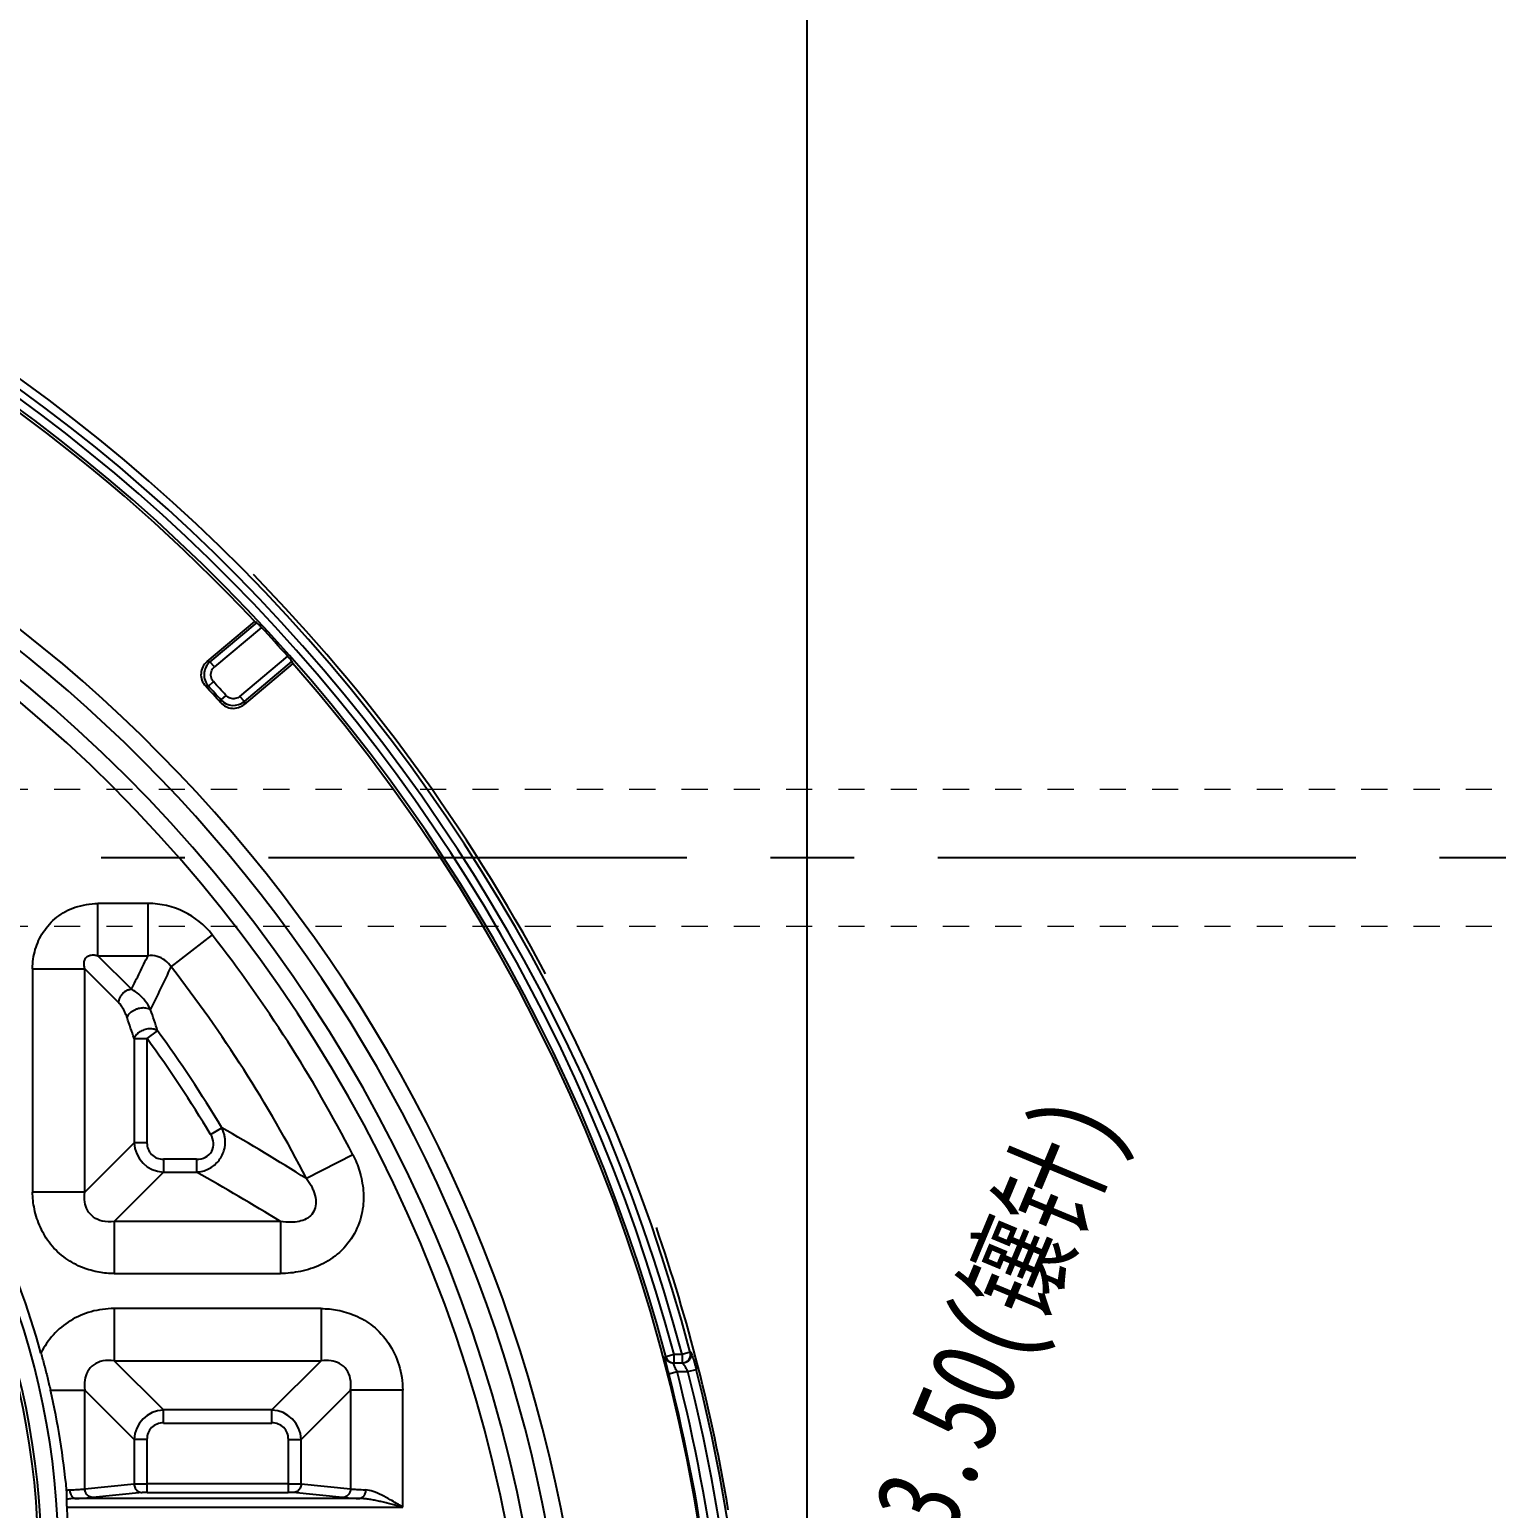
# Model space of a CAD drawing. Header units: millimetres. Extents: x 3267 to 5677, y -4731 to 2600.
# Drawn here: x 4552.9 to 4638.4, y -183 to -96.8 of the extents above; entities that cross this region are included whole.
import ezdxf

# ---------------------------------------------------------------- set-up
doc = ezdxf.new("R2010")
doc.units = ezdxf.units.MM
doc.header["$LTSCALE"] = 16.335
doc.header["$PDMODE"] = 3
doc.header["$PDSIZE"] = 0.3125
doc.linetypes.add('CENTER', pattern=[0.6, 0.375, -0.075, 0.075, -0.075])
doc.linetypes.add('HIDDEN', pattern=[0.2, 0.1, -0.1])
doc.layers.get('0').update_dxf_attribs({"linetype": 'CONTINUOUS'})
doc.layers.get('Defpoints').update_dxf_attribs({"linetype": 'CONTINUOUS'})
doc.layers.add('21', color=7, linetype='CONTINUOUS')
doc.layers.add('cool', color=153, linetype='HIDDEN', lineweight=9)
doc.styles.get("Standard").update_dxf_attribs({"font": 'txt', "width": 0.8})
doc.dimstyles.get("Standard").update_dxf_attribs({"dimtxt": 0.15625, "dimasz": 0.1875, "dimexe": 0.125, "dimexo": 0.0625, "dimtad": 0, "dimtih": 1, "dimtoh": 1, "dimdsep": 46, "dimtxsty": 'Standard', "dimcen": 0.09, "dimadec": 0, "dimazin": 0, "dimtp": 0.01, "dimtm": 0.01, "dimtfac": 1, "dimtofl": 0, "dimtmove": 0, "dimatfit": 3, "dimfxl": 0, "dimtolj": 1, "dimarcsym": 0})

# ---------------------------------------------------------------- blocks, each defined once
blk = doc.blocks.new('*D192')
at = {"color": 4, "lineweight": -2}
blk.add_line((4602.788, -189.203), (4600.863, -193.817), dxfattribs=at)
at = {"color": 4}
blk.add_solid([(4600.094, -193.496), (4601.632, -194.138), (4598.937, -198.432)], dxfattribs=at)
at = {"layer": 'Defpoints', "color": 0}
for p in [(4598.937, -198.432), (4597.589, -201.662)]:
    blk.add_point(p, dxfattribs=at)
at = {"color": 6, "insert": (4608.959, -174.417), "char_height": 5, "attachment_point": 5, "rotation": 67.34975}
blk.add_mtext('\\A1;∅3.50(镶针)', dxfattribs=at)
blk = doc.blocks.new('*D210')
at = {"color": 4, "lineweight": -2}
for p, q in [((4598.716, -49.248), (4598.716, -39.248)), ((4598.263, -59.248), (4598.716, -49.248)), ((4598.263, -198.122), (4598.263, -59.248))]:
    blk.add_line(p, q, dxfattribs=at)
at = {"layer": 'Defpoints', "color": 0}
for p in [(4598.716, -39.248), (4598.263, -198.122), (4492.764, -205.077)]:
    blk.add_point(p, dxfattribs=at)
at = {"color": 6, "insert": (4598.716, -30.581), "char_height": 5, "attachment_point": 5, "rotation": 90}
blk.add_mtext('\\A1;105.50', dxfattribs=at)
blk = doc.blocks.new('*D211')
at = {"color": 4, "lineweight": -2}
blk.add_line((4621.264, -84.428), (4621.264, -39.248), dxfattribs=at)
at = {"layer": 'Defpoints', "color": 0}
for p in [(4621.264, -39.248), (4621.264, -84.428), (4492.764, -205.077)]:
    blk.add_point(p, dxfattribs=at)
at = {"color": 6, "insert": (4621.264, -30.248), "char_height": 5, "attachment_point": 5, "rotation": 90}
blk.add_mtext('\\A1;128.50', dxfattribs=at)
blk = doc.blocks.new('*D199')
at = {"color": 4, "lineweight": -2}
blk.add_line((4624.779, -87.077), (4659.37, -87.077), dxfattribs=at)
at = {"layer": 'Defpoints', "color": 0}
for p in [(4624.779, -87.077), (4659.37, -87.077), (4492.764, -205.077)]:
    blk.add_point(p, dxfattribs=at)
at = {"color": 6, "insert": (4667.37, -87.077), "char_height": 5, "attachment_point": 5}
blk.add_mtext('\\A1;118.00', dxfattribs=at)
blk = doc.blocks.new('*D212')
at = {"color": 4, "lineweight": -2}
blk.add_line((4647.363, -145.076), (4659.37, -145.076), dxfattribs=at)
at = {"layer": 'Defpoints', "color": 0}
for p in [(4647.363, -145.076), (4659.37, -145.076), (4492.764, -205.077)]:
    blk.add_point(p, dxfattribs=at)
at = {"color": 6, "insert": (4666.37, -145.076), "char_height": 5, "attachment_point": 5}
blk.add_mtext('\\A1;60.00', dxfattribs=at)

msp = doc.modelspace()

# ---------------------------------------------------------------- linework, layer by layer
at = {"color": 6, "linetype": 'Continuous'}
for p, q in [((4563.273, -133.648), (4566.058, -131.311)), ((4566.166, -131.376), (4563.445, -133.659)), ((4566.448, -131.653), (4563.699, -133.96)), ((4563.273, -133.648), (4563.445, -133.659)), ((4565.193, -135.674), (4567.977, -133.338)), ((4565.447, -135.976), (4568.224, -133.645)), ((4563.699, -133.96), (4563.445, -133.659)), ((4568.276, -133.757), (4565.435, -136.141)), ((4563.354, -135.08), (4563.183, -135.07)), ((4563.354, -135.08), (4563.644, -134.813)), ((4564.069, -136.044), (4564.081, -135.88)), ((4564.374, -135.616), (4564.081, -135.88)), ((4565.447, -135.976), (4565.193, -135.674)), ((4565.447, -135.976), (4565.435, -136.141)), ((4556.906, -150.794), (4556.906, -147.753)), ((4559.835, -147.753), (4556.906, -147.753)), ((4559.835, -150.794), (4559.835, -147.753)), ((4561.184, -151.453), (4563.584, -149.585)), ((4556.906, -150.794), (4559.835, -150.794)), ((4556.906, -150.794), (4558.868, -152.756)), ((4553.105, -151.554), (4553.105, -164.576)), ((4553.105, -151.554), (4556.146, -151.554)), ((4556.146, -164.576), (4556.146, -151.554)), ((4558.108, -153.516), (4556.146, -151.554)), ((4559.779, -155.626), (4560.394, -155.179)), ((4559.019, -155.626), (4559.019, -161.703)), ((4559.019, -155.626), (4559.779, -155.626)), ((4559.779, -161.703), (4559.779, -155.626)), ((4563.479, -161.214), (4564.131, -160.823)), ((4556.146, -164.576), (4559.019, -161.703)), ((4559.769, -161.703), (4559.019, -161.703)), ((4560.729, -162.654), (4560.729, -163.414)), ((4562.665, -162.654), (4560.729, -162.654)), ((4562.665, -162.668), (4562.665, -163.414)), ((4571.775, -162.399), (4569.072, -163.792)), ((4560.729, -163.414), (4557.856, -166.287)), ((4560.729, -163.414), (4562.665, -163.414)), ((4556.146, -164.576), (4553.105, -164.576)), ((4557.856, -166.287), (4557.856, -169.328)), ((4567.552, -166.287), (4557.856, -166.287)), ((4567.552, -166.287), (4567.552, -169.328)), ((4557.856, -169.328), (4567.552, -169.328)), ((4557.856, -171.37), (4557.856, -174.411)), ((4569.928, -171.37), (4557.856, -171.37)), ((4569.928, -171.37), (4569.928, -174.411)), ((4590.498, -174.047), (4590.016, -174.175)), ((4590.963, -174.047), (4590.498, -174.047)), ((4590.498, -174.547), (4590.498, -174.047)), ((4591.445, -173.919), (4590.963, -174.047)), ((4590.963, -174.047), (4590.963, -174.547)), ((4557.856, -174.411), (4569.928, -174.411)), ((4557.856, -174.411), (4560.729, -177.284)), ((4567.055, -177.284), (4569.928, -174.411)), ((4590.995, -174.547), (4590.466, -174.547)), ((4591.309, -175.047), (4591.793, -174.924)), ((4590.188, -175.17), (4590.672, -175.047)), ((4590.672, -175.047), (4591.309, -175.047)), ((4554.143, -176.122), (4556.146, -176.122)), ((4556.146, -181.886), (4556.146, -176.122)), ((4559.019, -178.995), (4556.146, -176.122)), ((4571.639, -176.122), (4568.766, -178.995)), ((4574.68, -176.122), (4571.639, -176.122)), ((4571.639, -176.122), (4571.639, -181.886)), ((4574.68, -182.945), (4574.68, -176.122)), ((4567.055, -177.284), (4560.729, -177.284)), ((4560.729, -178.035), (4560.729, -177.284)), ((4567.055, -178.044), (4567.055, -177.284)), ((4560.729, -178.044), (4567.055, -178.044)), ((4559.779, -178.995), (4559.019, -178.995)), ((4559.019, -178.995), (4559.019, -181.595)), ((4559.779, -182.09), (4559.779, -178.995)), ((4568.006, -178.995), (4568.006, -182.09)), ((4568.016, -178.995), (4568.766, -178.995)), ((4568.766, -181.595), (4568.766, -178.995)), ((4556.146, -181.886), (4559.019, -181.595)), ((4568.006, -181.588), (4559.779, -181.588)), ((4568.766, -181.595), (4571.639, -181.886)), ((4572.175, -182.442), (4555.61, -182.442)), ((4559.494, -182.097), (4556.621, -182.389)), ((4559.779, -182.09), (4568.006, -182.09)), ((4571.164, -182.389), (4568.291, -182.097)), ((4555.11, -182.945), (4574.68, -182.945))]:
    msp.add_line(p, q, dxfattribs=at)
for points in [[(4590.466, -174.547), (4590.356, -174.535), (4590.254, -174.5)], [(4591.231, -174.487), (4591.117, -174.532), (4590.995, -174.547)]]:
    msp.add_lwpolyline(points, dxfattribs=at)
for centre, radius, start, end in [((4492.738, -200.047), 102.106, 14.82382, 151.07152), ((4492.738, -200.047), 101.607, 14.8262, 150.88167), ((4492.738, -200.047), 101.159, 14.89345, 150.74007), ((4492.738, -200.047), 100.659, 14.89585, 150.80622), ((4492.738, -200.047), 100.5, 43.15179, 85.61752), ((4498.768, -200.047), 86.814, 316.84438, 88.8719), ((4498.768, -200.047), 85.826, 320.71572, 88.869), ((4498.768, -200.047), 84.503, 2.75328, 87.24672), ((4498.768, -200.047), 83.513, 2.75328, 87.24672), ((4492.738, -200.047), 102.331, 28.10093, 44.3029), ((4492.738, -200.047), 100.553, 41.56104, 42.85751), ((4492.738, -200.047), 100.5, 318.73061, 41.26939), ((4492.738, -200.047), 95.835, 41.90066, 42.68813), ((4492.738, -200.047), 95.954, 41.96866, 42.61446), ((4492.738, -200.047), 96.348, 41.96866, 42.61446), ((4564.815, -135.202), 0.999, 222.72936, 309.23859), ((4509.823, -185.977), 44.794, 0.00001, 90), ((4509.823, -185.977), 43.789, 0, 90), ((4509.823, -185.977), 43.61, 0, 90), ((4559.842, -152.489), 4.736, 37.86864, 90.04561), ((4498.768, -200.047), 82.142, 27.2792, 37.90539), ((4234.971, 4.479), 361.566, 334.01361, 334.45184), ((4498.768, -200.047), 79.102, 27.27922, 37.90225), ((4408.88, -204.985), 159.49, 18.19691, 18.66458), ((4407.357, -204.988), 159.492, 18.02867, 18.49211), ((4498.768, -200.047), 76.229, 30.96751, 36.05744), ((4498.768, -200.047), 75.468, 30.96749, 36.05745), ((4474.653, -315.324), 178.541, 58.07308, 59.92312), ((4560.81, -161.622), 1.793, 182.59288, 267.40744), ((4475.388, -317.488), 177.076, 58.63583, 60.47035), ((4509.823, -185.977), 45.389, 15.35101, 25.63445), ((4492.738, -200.047), 102.331, 9.53168, 19.05066), ((4590.466, -174.047), 0.499, 194.82355, 269.97248), ((4590.498, -174.047), 0.5, 194.89345, 270), ((4590.962, -174.047), 0.5, 270.04388, 14.8262), ((4590.993, -174.047), 0.502, 0.01178, 14.76743), ((4492.738, -200.047), 102.191, 345.76839, 14.23161), ((4492.738, -200.047), 100.575, 345.67967, 14.32033), ((4492.738, -200.047), 101.074, 345.67967, 14.32033), ((4492.738, -200.047), 101.691, 345.76839, 14.23161), ((4510.244, -186.224), 45.046, 5.42811, 12.9597), ((4560.81, -179.076), 1.793, 92.59334, 177.40736), ((4566.974, -179.076), 1.793, 2.59315, 87.40701), ((4509.823, -185.977), 45.389, 1.88155, 3.83057)]:
    msp.add_arc(centre, radius, start, end, dxfattribs=at)
for centre, major_axis, start_param, end_param in [((4514.143, -225.556), (-72.018, 85.827), -1.21805, -1.216919), ((4471.816, -175.113), (-70.393, 83.891), -1.851352, -1.850222)]:
    msp.add_ellipse(centre, major_axis=major_axis, ratio=0.954809, start_param=start_param, end_param=end_param, dxfattribs=at)
for points, knots in [([(4566.448, -131.653), (4566.407, -131.609), (4566.334, -131.531), (4566.239, -131.44), (4566.187, -131.388), (4566.166, -131.376)], [0, 0, 0, 0, 0.454396, 0.812462, 1, 1, 1, 1]), ([(4563.273, -133.648), (4563.171, -133.733), (4563.001, -133.946), (4562.894, -134.337), (4562.95, -134.739), (4563.092, -134.972), (4563.183, -135.07)], [0, 0, 0, 0, 0.252066, 0.499904, 0.747712, 1, 1, 1, 1]), ([(4568.224, -133.645), (4568.214, -133.623), (4568.168, -133.567), (4568.087, -133.464), (4568.016, -133.383), (4567.977, -133.338)], [0, 0, 0, 0, 0.186449, 0.544671, 1, 1, 1, 1]), ([(4563.445, -133.659), (4563.346, -133.744), (4563.18, -133.959), (4563.078, -134.353), (4563.132, -134.753), (4563.268, -134.985), (4563.354, -135.08)], [0, 0, 0, 0, 0.248683, 0.50342, 0.756373, 1, 1, 1, 1]), ([(4563.644, -134.813), (4563.577, -134.737), (4563.477, -134.542), (4563.496, -134.214), (4563.622, -134.03), (4563.699, -133.96)], [0, 0, 0, 0, 0.323556, 0.667464, 1, 1, 1, 1]), ([(4564.069, -136.044), (4564.153, -136.138), (4564.359, -136.295), (4564.73, -136.395), (4565.112, -136.348), (4565.338, -136.222), (4565.435, -136.141)], [0, 0, 0, 0, 0.251929, 0.499921, 0.747767, 1, 1, 1, 1]), ([(4565.193, -135.674), (4565.114, -135.736), (4564.928, -135.831), (4564.614, -135.808), (4564.443, -135.689), (4564.374, -135.616)], [0, 0, 0, 0, 0.336089, 0.666024, 1, 1, 1, 1]), ([(4553.105, -151.554), (4553.106, -151.178), (4553.207, -150.426), (4553.686, -149.375), (4554.484, -148.491), (4555.602, -147.891), (4556.461, -147.766), (4556.906, -147.753)], [0, 0, 0, 0, 0.188707, 0.375269, 0.572227, 0.776146, 1, 1, 1, 1]), ([(4556.146, -151.554), (4556.125, -151.481), (4556.099, -151.341), (4556.105, -151.132), (4556.173, -150.942), (4556.322, -150.806), (4556.506, -150.75), (4556.704, -150.748), (4556.836, -150.774), (4556.906, -150.794)], [0, 0, 0, 0, 0.162315, 0.300967, 0.444085, 0.579858, 0.715299, 0.84391, 1, 1, 1, 1]), ([(4561.184, -151.453), (4561.087, -151.303), (4560.845, -151.038), (4560.362, -150.805), (4560.008, -150.779), (4559.835, -150.794)], [0, 0, 0, 0, 0.340989, 0.667162, 1, 1, 1, 1]), ([(4558.868, -152.756), (4558.827, -152.76), (4558.762, -152.772), (4558.674, -152.8), (4558.603, -152.829), (4558.535, -152.865), (4558.445, -152.924), (4558.337, -153.017), (4558.23, -153.154), (4558.15, -153.313), (4558.117, -153.438), (4558.109, -153.506), (4558.108, -153.516)], [0, 0, 0, 0, 0.105157, 0.172479, 0.237778, 0.303502, 0.37215, 0.516798, 0.668375, 0.822209, 0.973313, 1, 1, 1, 1]), ([(4559.982, -153.944), (4559.895, -153.766), (4559.692, -153.44), (4559.314, -153.035), (4559.02, -152.834), (4558.868, -152.756)], [0, 0, 0, 0, 0.359941, 0.690453, 1, 1, 1, 1]), ([(4558.615, -154.401), (4558.606, -154.376), (4558.573, -154.281), (4558.512, -154.131), (4558.429, -153.964), (4558.352, -153.83), (4558.28, -153.721), (4558.213, -153.633), (4558.156, -153.566), (4558.121, -153.53), (4558.108, -153.516)], [0, 0, 0, 0, 0.077376, 0.293895, 0.472112, 0.620624, 0.745626, 0.851915, 0.943379, 1, 1, 1, 1]), ([(4558.615, -154.401), (4558.617, -154.394), (4558.635, -154.34), (4558.687, -154.244), (4558.788, -154.125), (4558.914, -154.023), (4559.031, -153.954), (4559.129, -153.911), (4559.202, -153.884), (4559.276, -153.862), (4559.38, -153.838), (4559.475, -153.826), (4559.543, -153.825), (4559.557, -153.825)], [0, 0, 0, 0, 0.020882, 0.143773, 0.277695, 0.417738, 0.557488, 0.625353, 0.690991, 0.756628, 0.82449, 0.964232, 1, 1, 1, 1]), ([(4559.557, -153.825), (4559.598, -153.825), (4559.691, -153.831), (4559.838, -153.863), (4559.936, -153.911), (4559.982, -153.944)], [0, 0, 0, 0, 0.27332, 0.62403, 1, 1, 1, 1]), ([(4559.964, -155.058), (4559.864, -155.058), (4559.662, -155.087), (4559.384, -155.203), (4559.152, -155.379), (4559.046, -155.541), (4559.019, -155.626)], [0, 0, 0, 0, 0.257871, 0.51846, 0.76939, 1, 1, 1, 1]), ([(4560.394, -155.179), (4560.356, -155.152), (4560.27, -155.106), (4560.123, -155.066), (4560.018, -155.058), (4559.964, -155.058)], [0, 0, 0, 0, 0.305868, 0.639997, 1, 1, 1, 1]), ([(4564.323, -161.462), (4564.315, -161.388), (4564.29, -161.241), (4564.225, -161.027), (4564.165, -160.89), (4564.131, -160.823)], [0, 0, 0, 0, 0.333076, 0.665161, 1, 1, 1, 1]), ([(4562.664, -163.414), (4562.903, -163.399), (4563.377, -163.273), (4563.953, -162.822), (4564.304, -162.183), (4564.349, -161.696), (4564.323, -161.462)], [0, 0, 0, 0, 0.251936, 0.501, 0.751713, 1, 1, 1, 1]), ([(4571.775, -162.399), (4571.934, -162.706), (4572.201, -163.389), (4572.431, -164.514), (4572.376, -165.775), (4571.914, -167.046), (4571.071, -168.13), (4569.946, -168.853), (4568.758, -169.236), (4567.944, -169.328), (4567.552, -169.328)], [0, 0, 0, 0, 0.104806, 0.220925, 0.345917, 0.482098, 0.624442, 0.753819, 0.881303, 1, 1, 1, 1]), ([(4569.073, -163.792), (4569.13, -163.868), (4569.237, -164.021), (4569.375, -164.259), (4569.449, -164.422), (4569.482, -164.504)], [0, 0, 0, 0, 0.347466, 0.680358, 1, 1, 1, 1]), ([(4557.856, -169.328), (4557.566, -169.334), (4556.942, -169.264), (4555.97, -169.01), (4554.985, -168.462), (4554.12, -167.665), (4553.526, -166.653), (4553.187, -165.616), (4553.1, -164.909), (4553.105, -164.576)], [0, 0, 0, 0, 0.116347, 0.250849, 0.400765, 0.564266, 0.71692, 0.866341, 1, 1, 1, 1]), ([(4557.856, -166.287), (4557.628, -166.319), (4557.2, -166.32), (4556.633, -166.078), (4556.273, -165.658), (4556.11, -165.132), (4556.118, -164.768), (4556.146, -164.576)], [0, 0, 0, 0, 0.240364, 0.435472, 0.625877, 0.797728, 1, 1, 1, 1]), ([(4569.482, -164.504), (4569.547, -164.669), (4569.636, -164.999), (4569.611, -165.488), (4569.412, -165.902), (4569.06, -166.169), (4568.635, -166.308), (4568.125, -166.359), (4567.759, -166.322), (4567.553, -166.287)], [0, 0, 0, 0, 0.157661, 0.297351, 0.424597, 0.549734, 0.676552, 0.81532, 1, 1, 1, 1]), ([(4557.856, -171.37), (4557.403, -171.375), (4556.507, -171.488), (4555.281, -172.023), (4554.268, -172.856), (4553.782, -173.578), (4553.592, -173.961)], [0, 0, 0, 0, 0.259273, 0.509729, 0.755313, 1, 1, 1, 1]), ([(4569.928, -171.37), (4570.245, -171.37), (4570.926, -171.44), (4571.965, -171.749), (4573.017, -172.38), (4573.923, -173.365), (4574.526, -174.664), (4574.68, -175.629), (4574.68, -176.122)], [0, 0, 0, 0, 0.1272, 0.273045, 0.432101, 0.614253, 0.801969, 1, 1, 1, 1]), ([(4553.593, -173.961), (4553.658, -174.199), (4553.787, -174.676), (4553.972, -175.395), (4554.087, -175.878), (4554.143, -176.12)], [0, 0, 0, 0, 0.332162, 0.665564, 1, 1, 1, 1]), ([(4590.188, -175.17), (4590.156, -175.044), (4590.111, -174.862), (4590.057, -174.63), (4590.025, -174.483), (4590.001, -174.36), (4589.984, -174.269), (4589.978, -174.21), (4589.977, -174.184), (4589.981, -174.175), (4589.983, -174.175)], [0, 0, 0, 0, 0.382166, 0.551902, 0.701057, 0.824887, 0.918682, 0.977876, 0.993336, 1, 1, 1, 1]), ([(4591.495, -174.047), (4591.495, -174.112), (4591.464, -174.246), (4591.322, -174.467), (4591.119, -174.547), (4590.995, -174.547)], [0, 0, 0, 0, 0.254315, 0.518222, 1, 1, 1, 1]), ([(4591.462, -174.047), (4591.462, -174.031), (4591.46, -173.999), (4591.454, -173.952), (4591.446, -173.921), (4591.442, -173.906)], [0, 0, 0, 0, 0.333345, 0.666681, 1, 1, 1, 1]), ([(4591.478, -173.919), (4591.481, -173.919), (4591.488, -173.928), (4591.496, -173.943), (4591.508, -173.969), (4591.529, -174.02), (4591.559, -174.106), (4591.599, -174.229), (4591.644, -174.378), (4591.692, -174.546), (4591.743, -174.731), (4591.776, -174.858), (4591.793, -174.924)], [0, 0, 0, 0, 0.008407, 0.025957, 0.052795, 0.088485, 0.184242, 0.3087, 0.457197, 0.625045, 0.807546, 1, 1, 1, 1]), ([(4557.856, -174.411), (4557.637, -174.38), (4557.216, -174.379), (4556.648, -174.606), (4556.275, -175.03), (4556.111, -175.562), (4556.118, -175.932), (4556.146, -176.122)], [0, 0, 0, 0, 0.231739, 0.42937, 0.620645, 0.799304, 1, 1, 1, 1]), ([(4571.639, -176.122), (4571.67, -175.902), (4571.671, -175.482), (4571.445, -174.913), (4571.02, -174.541), (4570.488, -174.377), (4570.119, -174.384), (4569.928, -174.411)], [0, 0, 0, 0, 0.231745, 0.429375, 0.620648, 0.799306, 1, 1, 1, 1]), ([(4590.019, -174.188), (4590.038, -174.256), (4590.11, -174.384), (4590.284, -174.516), (4590.428, -174.547), (4590.498, -174.547)], [0, 0, 0, 0, 0.333513, 0.666834, 1, 1, 1, 1]), ([(4590.672, -175.047), (4590.627, -174.966), (4590.544, -174.805), (4590.518, -174.689), (4590.442, -174.547), (4590.466, -174.547)], [0, 0, 0, 0, 0.510157, 0.868779, 1, 1, 1, 1]), ([(4591.309, -175.047), (4591.276, -174.983), (4591.227, -174.89), (4591.16, -174.775), (4591.115, -174.7), (4591.076, -174.639), (4591.042, -174.591), (4591.018, -174.563), (4591.002, -174.547), (4590.995, -174.547)], [0, 0, 0, 0, 0.363693, 0.528589, 0.675948, 0.80112, 0.899516, 0.966787, 1, 1, 1, 1]), ([(4555.271, -181.94), (4555.386, -181.936), (4555.602, -181.927), (4555.894, -181.91), (4556.07, -181.895), (4556.146, -181.886)], [0, 0, 0, 0, 0.394297, 0.7404, 1, 1, 1, 1]), ([(4556.146, -181.886), (4556.146, -181.897), (4556.146, -181.919), (4556.15, -181.95), (4556.153, -181.971), (4556.155, -181.982)], [0, 0, 0, 0, 0.334869, 0.667326, 1, 1, 1, 1]), ([(4559.019, -181.595), (4559.075, -181.591), (4559.221, -181.588), (4559.474, -181.586), (4559.671, -181.587), (4559.779, -181.588)], [0, 0, 0, 0, 0.222217, 0.574911, 1, 1, 1, 1]), ([(4559.019, -181.595), (4559.02, -181.681), (4559.064, -181.853), (4559.243, -182.046), (4559.411, -182.096), (4559.494, -182.097)], [0, 0, 0, 0, 0.340642, 0.673146, 1, 1, 1, 1]), ([(4568.006, -181.588), (4568.113, -181.587), (4568.31, -181.586), (4568.563, -181.588), (4568.709, -181.591), (4568.766, -181.595)], [0, 0, 0, 0, 0.423984, 0.776998, 1, 1, 1, 1]), ([(4568.766, -181.595), (4568.765, -181.681), (4568.72, -181.854), (4568.541, -182.046), (4568.373, -182.096), (4568.291, -182.097)], [0, 0, 0, 0, 0.340895, 0.67491, 1, 1, 1, 1]), ([(4571.639, -181.886), (4571.638, -181.949), (4571.61, -182.078), (4571.481, -182.298), (4571.286, -182.387), (4571.164, -182.389)], [0, 0, 0, 0, 0.250533, 0.513628, 1, 1, 1, 1]), ([(4571.639, -181.886), (4571.756, -181.9), (4572.048, -181.92), (4572.34, -181.934), (4572.514, -181.94)], [0, 0, 0, 0, 0.405317, 1, 1, 1, 1]), ([(4555.088, -181.963), (4555.109, -181.959), (4555.15, -181.951), (4555.211, -181.944), (4555.251, -181.941), (4555.271, -181.94)], [0, 0, 0, 0, 0.347102, 0.68008, 1, 1, 1, 1]), ([(4555.101, -182.489), (4555.105, -182.443), (4555.108, -182.335), (4555.104, -182.159), (4555.094, -182.03), (4555.088, -181.963)], [0, 0, 0, 0, 0.265418, 0.613952, 1, 1, 1, 1]), ([(4555.11, -182.945), (4555.106, -182.882), (4555.1, -182.767), (4555.096, -182.616), (4555.097, -182.526), (4555.101, -182.489)], [0, 0, 0, 0, 0.409903, 0.757574, 1, 1, 1, 1]), ([(4555.61, -182.442), (4555.538, -182.443), (4555.367, -182.453), (4555.198, -182.475), (4555.101, -182.489)], [0, 0, 0, 0, 0.421195, 1, 1, 1, 1]), ([(4555.271, -181.94), (4555.271, -181.959), (4555.275, -182.017), (4555.291, -182.109), (4555.32, -182.195), (4555.35, -182.255), (4555.374, -182.293), (4555.4, -182.328), (4555.439, -182.37), (4555.496, -182.414), (4555.56, -182.438), (4555.598, -182.442), (4555.61, -182.442)], [0, 0, 0, 0, 0.085409, 0.262941, 0.424214, 0.497164, 0.564605, 0.629585, 0.694796, 0.82376, 0.949585, 1, 1, 1, 1]), ([(4555.61, -182.442), (4555.75, -182.438), (4556.004, -182.429), (4556.341, -182.411), (4556.538, -182.397), (4556.621, -182.389)], [0, 0, 0, 0, 0.416398, 0.752785, 1, 1, 1, 1]), ([(4556.621, -182.389), (4556.603, -182.388), (4556.548, -182.385), (4556.458, -182.361), (4556.378, -182.318), (4556.323, -182.275), (4556.286, -182.24), (4556.253, -182.202), (4556.213, -182.143), (4556.177, -182.069), (4556.16, -182.008), (4556.155, -181.982)], [0, 0, 0, 0, 0.079947, 0.248913, 0.410384, 0.487478, 0.561667, 0.636268, 0.714653, 0.881484, 1, 1, 1, 1]), ([(4559.779, -182.09), (4559.739, -182.09), (4559.666, -182.091), (4559.571, -182.093), (4559.516, -182.095), (4559.494, -182.097)], [0, 0, 0, 0, 0.418518, 0.764617, 1, 1, 1, 1]), ([(4568.291, -182.097), (4568.27, -182.095), (4568.217, -182.093), (4568.122, -182.091), (4568.048, -182.09), (4568.006, -182.09)], [0, 0, 0, 0, 0.218657, 0.559105, 1, 1, 1, 1]), ([(4571.164, -182.389), (4571.247, -182.397), (4571.443, -182.411), (4571.78, -182.429), (4572.035, -182.438), (4572.175, -182.442)], [0, 0, 0, 0, 0.246982, 0.583297, 1, 1, 1, 1]), ([(4572.514, -181.94), (4572.513, -181.958), (4572.51, -182.015), (4572.495, -182.107), (4572.465, -182.193), (4572.436, -182.252), (4572.412, -182.291), (4572.386, -182.326), (4572.348, -182.368), (4572.292, -182.412), (4572.227, -182.437), (4572.187, -182.442), (4572.175, -182.442)], [0, 0, 0, 0, 0.081855, 0.258737, 0.419628, 0.492485, 0.559889, 0.624854, 0.690046, 0.818939, 0.944551, 1, 1, 1, 1]), ([(4574.68, -182.944), (4574.579, -182.918), (4574.38, -182.866), (4574.08, -182.79), (4573.783, -182.715), (4573.486, -182.645), (4573.19, -182.58), (4572.899, -182.523), (4572.617, -182.477), (4572.377, -182.45), (4572.231, -182.443), (4572.175, -182.442)], [0, 0, 0, 0, 0.121485, 0.242126, 0.362036, 0.481341, 0.600003, 0.716514, 0.828718, 0.935105, 1, 1, 1, 1]), ([(4574.68, -182.945), (4574.44, -182.798), (4574.038, -182.555), (4573.463, -182.248), (4572.992, -182.022), (4572.663, -181.949), (4572.514, -181.94)], [0, 0, 0, 0, 0.350171, 0.585482, 0.813171, 1, 1, 1, 1])]:
    msp.add_open_spline(points, degree=3, knots=knots, dxfattribs=at)
for points in [[(4558.868, -152.756), (4559.03, -152.429), (4559.35, -151.774), (4559.674, -151.121), (4559.835, -150.794)], [(4562.665, -162.668), (4563.023, -162.668), (4563.74, -162.312), (4563.676, -161.514), (4563.492, -161.207)], [(4559.769, -161.703), (4559.769, -161.959), (4559.967, -162.465), (4560.474, -162.664), (4560.729, -162.664)], [(4590.019, -174.188), (4590.007, -174.188), (4589.996, -174.175), (4589.983, -174.175)], [(4591.478, -173.919), (4591.465, -173.919), (4591.454, -173.906), (4591.442, -173.906)], [(4560.729, -178.035), (4560.474, -178.035), (4559.967, -178.233), (4559.769, -178.739), (4559.769, -178.995)], [(4568.016, -178.995), (4568.016, -178.739), (4567.817, -178.233), (4567.311, -178.035), (4567.055, -178.035)]]:
    msp.add_open_spline(points, degree=3, dxfattribs=at)
at = {"layer": '21', "color": 1, "linetype": 'CENTER', "ltscale": 3.980655}
msp.add_line((4332.764, -145.076), (4652.764, -145.076), dxfattribs=at)
at = {"layer": 'cool', "ltscale": 0.932966}
for p, q in [((4347.094, -141.076), (4638.434, -141.076)), ((4347.094, -149.076), (4638.434, -149.076))]:
    msp.add_line(p, q, dxfattribs=at)

# ---------------------------------------------------------------- dimensions: what is measured, and where the dimension line sits
for feature_location, offset, dtype, picture, middle in [((4621.264, -84.428), (0, 45.181), 1, '*D211', (4621.264, -30.248)), ((4598.263, -198.122), (0.452, 158.874), 1, '*D210', (4598.716, -30.581)), ((4624.779, -87.077), (34.59, 0), 0, '*D199', (4667.37, -87.077)), ((4647.363, -145.076), (12.007, 0), 0, '*D212', (4666.37, -145.076))]:
    dim = msp.add_ordinate_dim(feature_location=feature_location, offset=offset, dtype=dtype, origin=(4492.764, -205.077), dimstyle='Standard', override={"dimtxt": 5, "dimasz": 5, "dimexe": 0, "dimexo": 0, "dimgap": 0, "dimtih": 0, "dimtoh": 0, "dimzin": 0, "dimcen": 0, "dimclrd": 4, "dimclre": 4, "dimclrt": 6, "dimadec": 2, "dimtp": 0, "dimtm": 0, "dimtzin": 0})
    dim.commit()
    dim.dimension.update_dxf_attribs({"geometry": picture, "text_midpoint": middle})
dim = msp.add_diameter_dim_2p(p1=(4597.589, -201.662), p2=(4598.937, -198.432), text='<>(镶针)', dimstyle='Standard', override={"dimtxt": 5, "dimasz": 5, "dimexe": 0, "dimexo": 0, "dimgap": 0, "dimtih": 0, "dimtoh": 0, "dimzin": 0, "dimcen": 0, "dimclrd": 4, "dimclre": 4, "dimclrt": 6, "dimadec": 2, "dimtp": 0, "dimtm": 0, "dimtzin": 0})
dim.commit()
dim.dimension.update_dxf_attribs({"geometry": '*D192', "text_midpoint": (4608.959, -174.417)})

doc.saveas('drawing.dxf')
